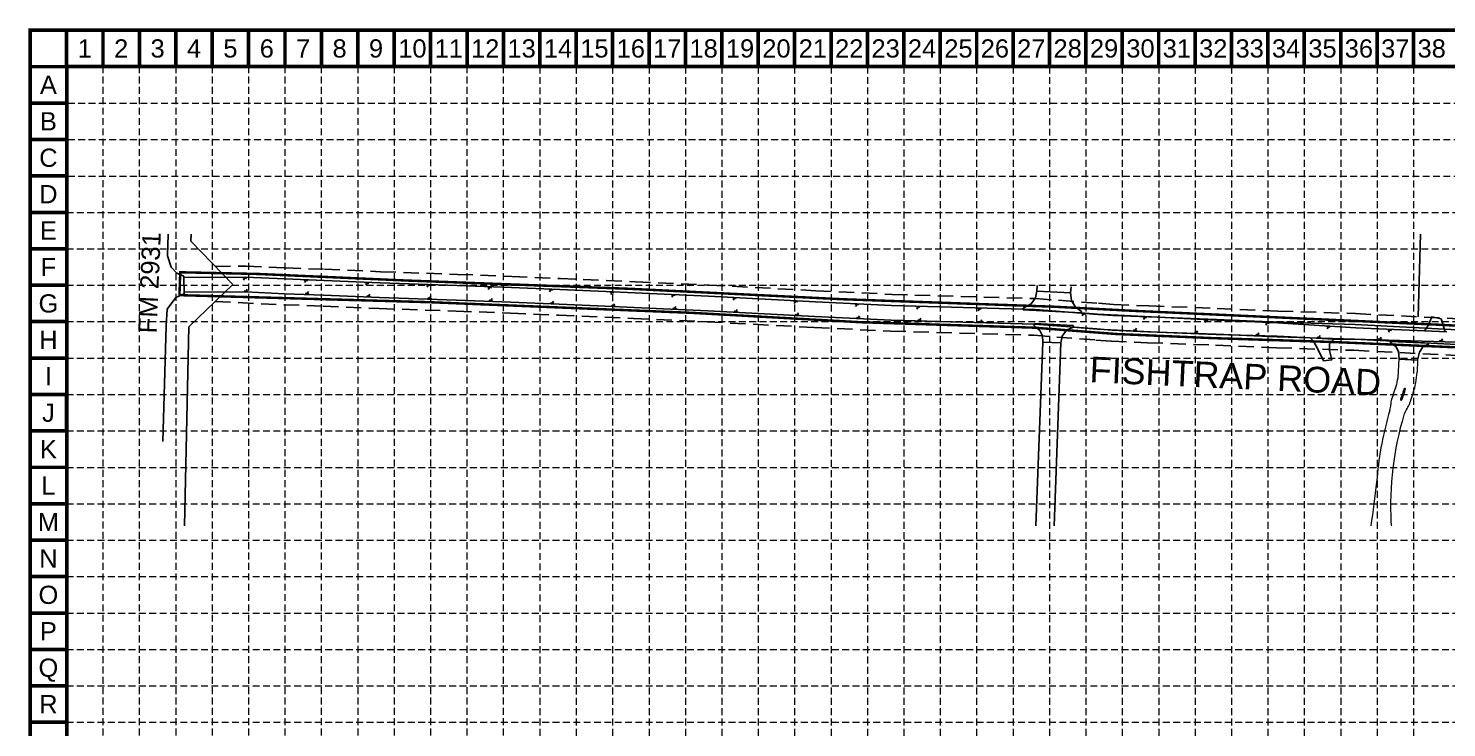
# Model space of a CAD drawing. Header units: feet. Extents: x 3367 to 7175, y 7285 to 9667.
# Drawn here: x 3367 to 5681, y 8526 to 9667 of the extents above; entities that cross this region are included whole.
import ezdxf
from ezdxf.enums import TextEntityAlignment as Align

# ---------------------------------------------------------------- set-up
doc = ezdxf.new("R2010")
doc.units = ezdxf.units.FT
doc.header["$MEASUREMENT"] = 0
doc.linetypes.add('DASHED2', pattern=[0.375, 0.25, -0.125])
doc.linetypes.add('HIDDEN', pattern=[0.375, 0.25, -0.125])
for name, color, linetype in [('ADJ', 11, 'Continuous'), ('BASE', 7, 'Continuous'), ('EX-DRIVE', 8, 'Continuous'), ('EX-EOA', 7, 'Continuous'), ('EX-ROW', 8, 'Continuous'), ('GRID', 254, 'HIDDEN'), ('LIMITS OF DISTURBANCE', 1, 'HIDDEN'), ('PRO-PAV', 6, 'Continuous')]:
    doc.layers.add(name, color=color, linetype=linetype)
doc.layers.add('YC101$0$C-ROAD', color=8, linetype='Continuous', lineweight=0)
doc.styles.get("Standard").update_dxf_attribs({"font": 'ARIAL.TTF'})

# ---------------------------------------------------------------- blocks, each defined once
blk = doc.blocks.new('A1')
at = {"layer": 'EX-EOA', "color": 8}
for p, q in [((-1.8, 0.1), (-0.3, 2.4)), ((0, 0), (2.9, 4.7)), ((1.8, -0.1), (3.3, 2.3))]:
    blk.add_line(p, q, dxfattribs=at)
blk = doc.blocks.new('a2')
at = {"layer": 'EX-EOA', "color": 8}
for p, q in [((-1.8, 0.1), (-3.3, -2.2)), ((0, 0), (-3, -4.7)), ((1.8, -0.1), (0.3, -2.4))]:
    blk.add_line(p, q, dxfattribs=at)

msp = doc.modelspace()

# ---------------------------------------------------------------- linework, layer by layer
at = {"layer": 'ADJ', "color": 7}
for p, q in [((3632.2, 9319.9), (3632.5, 9331.2)), ((5634.9, 9196.5), (5638.7, 9331.2)), ((3700.7, 9248.9), (3632.2, 9319.9)), ((3700.7, 9248.9), (3629.2, 9179.9)), ((3622.1, 8855.4), (3629.2, 9179.9))]:
    msp.add_line(p, q, dxfattribs=at)
at = {"layer": 'BASE', "const_width": 5.94}
for points in [[(3370.1, 7287.7), (7171.7, 7287.7), (7171.7, 9663.7), (3370.1, 9663.7)], [(3429.4, 7347.1), (7112.5, 7347), (7112.4, 9604.4), (3430.1, 9604.4)]]:
    msp.add_lwpolyline(points, close=True, dxfattribs=at)
for points in [[(3429.5, 9604.3), (3429.5, 9663.7)], [(3488.9, 9604.3), (3488.9, 9663.7)], [(3548.3, 9604.3), (3548.3, 9663.7)], [(3607.7, 9604.3), (3607.7, 9663.7)], [(3667.1, 9604.3), (3667.1, 9663.7)], [(3726.5, 9604.3), (3726.5, 9663.7)], [(3785.9, 9604.3), (3785.9, 9663.7)], [(3845.3, 9604.3), (3845.3, 9663.7)], [(3904.7, 9604.3), (3904.7, 9663.7)], [(3964.1, 9604.3), (3964.1, 9663.7)], [(4023.5, 9604.3), (4023.5, 9663.7)], [(4082.9, 9604.3), (4082.9, 9663.7)], [(4142.3, 9604.3), (4142.3, 9663.7)], [(4201.7, 9604.3), (4201.7, 9663.7)], [(4261.1, 9604.3), (4261.1, 9663.7)], [(4320.5, 9604.3), (4320.5, 9663.7)], [(4379.9, 9604.3), (4379.9, 9663.7)], [(4439.3, 9604.3), (4439.3, 9663.7)], [(4498.7, 9604.3), (4498.7, 9663.7)], [(4558.1, 9604.3), (4558.1, 9663.7)], [(4617.5, 9604.3), (4617.5, 9663.7)], [(4676.9, 9604.3), (4676.9, 9663.7)], [(4736.3, 9604.3), (4736.3, 9663.7)], [(4795.7, 9604.3), (4795.7, 9663.7)], [(4855.1, 9604.3), (4855.1, 9663.7)], [(4914.5, 9604.3), (4914.5, 9663.7)], [(4973.9, 9604.3), (4973.9, 9663.7)], [(5033.3, 9604.3), (5033.3, 9663.7)], [(5092.7, 9604.3), (5092.7, 9663.7)], [(5152.1, 9604.3), (5152.1, 9663.7)], [(5211.5, 9604.3), (5211.5, 9663.7)], [(5270.9, 9604.3), (5270.9, 9663.7)], [(5330.3, 9604.3), (5330.3, 9663.7)], [(5389.7, 9604.3), (5389.7, 9663.7)], [(5449.1, 9604.3), (5449.1, 9663.7)], [(5508.5, 9604.3), (5508.5, 9663.7)], [(5567.9, 9604.3), (5567.9, 9663.7)], [(5627.3, 9604.3), (5627.3, 9663.7)], [(3429.5, 9604.3), (3370.1, 9604.3)], [(3429.5, 9544.9), (3370.1, 9544.9)], [(3429.5, 9485.5), (3370.1, 9485.5)], [(3429.5, 9426.1), (3370.1, 9426.1)], [(3429.5, 9366.7), (3370.1, 9366.7)], [(3429.5, 9307.3), (3370.1, 9307.3)], [(3429.5, 9247.9), (3370.1, 9247.9)], [(3429.5, 9188.5), (3370.1, 9188.5)], [(3429.5, 9129.1), (3370.1, 9129.1)], [(3429.5, 9069.7), (3370.1, 9069.7)], [(3429.5, 9010.3), (3429.5, 9069.7)], [(3429.5, 9010.3), (3370.1, 9010.3)], [(3429.5, 8950.9), (3370.1, 8950.9)], [(3429.5, 8891.5), (3370.1, 8891.5)], [(3429.5, 8832.1), (3370.1, 8832.1)], [(3429.5, 8772.7), (3370.1, 8772.7)], [(3429.5, 8713.3), (3370.1, 8713.3)], [(3429.5, 8653.9), (3370.1, 8653.9)], [(3429.5, 8594.5), (3370.1, 8594.5)], [(3429.5, 8535.1), (3370.1, 8535.1)]]:
    msp.add_lwpolyline(points, dxfattribs=at)
at = {"layer": 'EX-DRIVE', "color": 7}
for p, q in [((5012.8, 9238.1), (5010.4, 9227.5)), ((5012.8, 9238.1), (5013.5, 9247.5)), ((5067.6, 9235.4), (5012.8, 9238.1)), ((5067.6, 9235.4), (5068.5, 9245.3)), ((5069.3, 9223.1), (5067.6, 9235.4)), ((5003.4, 9217.6), (4990.2, 9210.4)), ((5010.4, 9227.5), (5003.4, 9217.6)), ((5075.6, 9212.2), (5069.3, 9223.1)), ((5085.4, 9205), (5075.6, 9212.2)), ((5008.4, 9181.6), (5017.6, 9174.2)), ((5017.6, 9174.2), (5022, 9165.6)), ((5022, 9165.6), (5022.6, 9155)), ((5052, 9153.8), (5054.3, 9165)), ((5054.3, 9165), (5061.2, 9174.6)), ((5061.2, 9174.6), (5072.2, 9179.4)), ((5022.6, 9155), (5011.3, 8855.4, 233)), ((5022.6, 9155), (5052, 9153.8)), ((5041, 8855.4, 238.9), (5052, 9153.8))]:
    msp.add_line(p, q, dxfattribs=at)
at = {"layer": 'EX-DRIVE', "color": 253}
for p, q in [((4990.2, 9210.4), (4990.4, 9208)), ((5085.1, 9202.6), (5085.4, 9205)), ((5008.7, 9185.5), (5008.4, 9181.6)), ((5072.2, 9182.3), (5008.7, 9185.5)), ((5072.2, 9179.4), (5072.2, 9182.3)), ((5072.2, 9179.4), (5072.2, 9179.4))]:
    msp.add_line(p, q, dxfattribs=at)
for points in [[(3621.1, 9260.4), (3721.9, 9260.9), (3785.8, 9258.1), (3849.6, 9255.8), (3941, 9251.9), (4066.8, 9247.6), (4155.5, 9244.2), (4234.4, 9241), (4309.6, 9237.6), (4356.6, 9235.6), (4477.1, 9230.2), (4651.4, 9220.8), (4775.7, 9215), (4990.3, 9208.8)], [(3621.2, 9236.4), (3721.4, 9236.9), (3784.9, 9234.1), (3848.7, 9231.9), (3940.1, 9227.9), (4066, 9223.7), (4154.5, 9220.2), (4233.4, 9217), (4308.5, 9213.7), (4355.6, 9211.7), (4475.9, 9206.2), (4650.2, 9196.9), (4774.8, 9191), (5008.6, 9184.2)], [(4990.4, 9208), (5085.1, 9202.6), (5111.6, 9200.6), (5210.9, 9195.7), (5306.2, 9190.8), (5405.6, 9186.8), (5533.2, 9178.6), (5645, 9173.6), (5681.5, 9171.6)], [(5072.2, 9179.4), (5111.1, 9176.2), (5208.8, 9171.3), (5305.1, 9167.4), (5404.8, 9164.7), (5458.8, 9162.1), (5497.2, 9160.1), (5529.7, 9160), (5697.7, 9155)]]:
    msp.add_lwpolyline(points, dxfattribs=at)
at = {"layer": 'EX-DRIVE', "color": 7}
for points in [[(5679.1, 9171.7), (5672.3, 9192.8), (5657.1, 9196.1), (5651.5, 9182.4), (5645, 9173.6)], [(5497.2, 9160.1), (5490.2, 9152.4), (5490.3, 9141.4), (5494.3, 9126.4), (5480.7, 9124.4), (5470.5, 9144.9), (5464, 9156.4), (5458.8, 9162.1)]]:
    msp.add_lwpolyline(points, dxfattribs=at)
msp.add_lwpolyline([(5589.6, 9156), (5651.9, 9153.5), (5651.9, 9151.7), (5643, 9147.7), (5636.9, 9138.5), (5634, 9125.7), (5604.2, 9127.5), (5602.9, 9140), (5598.4, 9147.8), (5589.4, 9154.2)], close=True, dxfattribs=at)
for points in [[(3599.9, 9277.4, 583.2), (3594.4, 9295.6, 583.4), (3595.1, 9331.2, 583.2)], [(3621, 9262.6, 583), (3609.5, 9267.6, 583.1), (3599.9, 9277.4, 583.2)], [(3621.3, 9234.1, 583), (3608, 9227.9, 582.9), (3593.6, 9208.7, 583.5), (3591.8, 9181.7, 583.5), (3586.6, 8993.2, 584.1)]]:
    msp.add_polyline3d(points, dxfattribs=at)
at = {"layer": 'EX-ROW', "linetype": 'DASHED2', "ltscale": 100}
for points in [[(3672, 9278.6), (3722.3, 9278.9), (3786.5, 9276), (3850.3, 9273.8), (3941.7, 9269.9), (4067.5, 9265.6), (4156.2, 9262.2), (4235.2, 9258.9), (4310.4, 9255.6), (4357.4, 9253.6), (4478, 9248.2), (4652.3, 9238.8), (4776.4, 9233), (5010.9, 9226.2), (5113.5, 9218.4), (5137.7, 9216.7), (5195.6, 9214.1), (5306.7, 9210.1), (5406.2, 9205.8), (5532.6, 9201.6), (5699.8, 9193.2)], [(3671.8, 9221.1), (3784.2, 9216.1), (3848, 9213.9), (3939.4, 9209.9), (4065.3, 9205.7), (4153.8, 9202.2), (4232.6, 9199), (4307.8, 9195.7), (4354.8, 9193.7), (4475, 9188.2), (4649.3, 9178.9), (4774.1, 9173), (5007.7, 9166.2), (5109.2, 9158.5), (5134.3, 9156.8), (5193.2, 9154.1), (5304.4, 9150.1), (5404, 9145.9), (5530.1, 9141.7), (5696.7, 9133.3)]]:
    msp.add_lwpolyline(points, dxfattribs=at)
at = {"layer": 'GRID', "color": 252, "linetype": 'HIDDEN', "lineweight": 0, "ltscale": 45}
for p, q in [((3488.7, 9604.9), (3488.7, 7525.1)), ((3548.1, 9604.9), (3548.1, 7525.1)), ((3607.5, 9604.9), (3607.5, 7525.1)), ((3666.9, 9604.9), (3666.9, 7525.1)), ((3726.3, 9604.9), (3726.3, 7525.1)), ((3785.7, 9604.9), (3785.7, 7525.1)), ((3845.1, 9604.9), (3845.1, 7525.1)), ((3904.5, 9604.9), (3904.5, 7525.1)), ((3963.9, 9604.9), (3963.9, 7525.1)), ((4023.3, 9604.9), (4023.3, 7525.1)), ((4082.7, 9604.9), (4082.7, 7525.1)), ((4142.1, 9604.9), (4142.1, 7525.1)), ((4201.7, 9604.3), (4201.7, 7525.1)), ((4261.1, 9604.3), (4261.1, 7525.1)), ((4320.5, 9604.3), (4320.5, 7525.1)), ((4379.9, 9604.3), (4379.9, 7525.1)), ((4439.3, 9604.3), (4439.3, 7525.1)), ((4498.7, 9604.3), (4498.7, 7525.1)), ((4558.1, 9604.3), (4558.1, 7525.1)), ((4617.5, 9604.3), (4617.5, 7525.1)), ((4676.9, 9604.3), (4676.9, 7525.1)), ((4736.3, 9604.3), (4736.3, 7525.1)), ((4795.7, 9604.3), (4795.7, 7525.1)), ((4855.1, 9604.3), (4855.1, 7525.1)), ((4914.5, 9604.3), (4914.5, 7525.1)), ((4973.9, 9604.3), (4973.9, 7525.1)), ((5033.3, 9604.3), (5033.3, 7525.1)), ((5092.7, 9604.3), (5092.7, 7525.1)), ((5152.1, 9604.3), (5152.1, 7525.1)), ((5211.5, 9604.3), (5211.5, 7525.1)), ((5270.9, 9604.3), (5270.9, 7525.1)), ((5330.3, 9604.3), (5330.3, 7525.1)), ((5389.7, 9604.3), (5389.7, 7525.1)), ((5449.1, 9604.3), (5449.1, 7525.1)), ((5508.5, 9604.3), (5508.5, 7525.1)), ((5567.9, 9604.3), (5567.9, 7525.1)), ((5627.3, 9604.3), (5627.3, 7525.1)), ((3431.7, 9544.7), (7114.5, 9544.7)), ((3431.7, 9485.3), (7114.5, 9485.3)), ((3431.7, 9425.9), (7114.5, 9425.9)), ((3429.5, 9366.7), (7112.3, 9366.7)), ((3429.5, 9307.3), (7112.3, 9307.3)), ((3429.5, 9247.9), (7112.3, 9247.9)), ((3429.5, 9188.5), (7112.3, 9188.5)), ((3429.5, 9129.1), (7112.3, 9129.1)), ((3429.5, 9069.7), (7112.3, 9069.7)), ((3429.5, 9010.3), (7112.3, 9010.3)), ((3429.5, 8950.9), (7112.3, 8950.9)), ((3429.5, 8891.5), (7112.3, 8891.5)), ((3429.5, 8832.1), (7112.3, 8832.1)), ((3429.5, 8772.7), (7112.3, 8772.7)), ((3429.5, 8713.3), (7112.3, 8713.3)), ((3429.5, 8653.9), (7112.3, 8653.9)), ((3429.5, 8594.5), (7112.3, 8594.5)), ((3429.5, 8535.1), (7112.3, 8535.1))]:
    msp.add_line(p, q, dxfattribs=at)
at = {"layer": 'LIMITS OF DISTURBANCE', "ltscale": 100, "const_width": 4}
msp.add_lwpolyline([(5701.6, 9146.4), (5497.7, 9155.2), (5297.5, 9161.7), (5142.6, 9168.3), (5007.1, 9178.7), (4726, 9187.5), (4450.4, 9202.8), (4021.7, 9220.2), (3620.1, 9231.5), (3613.7, 9232.1), (3614.9, 9269), (3742.7, 9266.2), (3982.4, 9255.6), (4349.3, 9242), (4696.6, 9225), (5039.3, 9212.9), (5172.7, 9206), (5671.9, 9183.3), (5947.2, 9168.1)], dxfattribs=at)
at = {"layer": 'PRO-PAV', "color": 7, "elevation": 583}
msp.add_lwpolyline([(3621.3, 9234.1), (3621, 9262.6)], dxfattribs=at)
at = {"layer": 'PRO-PAV', "color": 7}
for points in [[(3621.1, 9260.4), (3721.9, 9260.9), (3785.8, 9258.1), (3849.6, 9255.8), (3941, 9251.9), (4066.8, 9247.6), (4155.5, 9244.2), (4234.4, 9241), (4309.6, 9237.6), (4356.6, 9235.6), (4477.1, 9230.2), (4651.4, 9220.8), (4775.7, 9215), (5009.9, 9208.2), (5112.2, 9200.4), (5136.7, 9198.7), (5194.9, 9196.1), (5306, 9192.1), (5405.6, 9187.8), (5531.9, 9183.7), (5698.9, 9175.3)], [(3621.2, 9236.4), (3721.4, 9236.9), (3784.9, 9234.1), (3848.7, 9231.9), (3940.1, 9227.9), (4066, 9223.7), (4154.5, 9220.2), (4233.4, 9217), (4308.5, 9213.7), (4355.6, 9211.7), (4475.9, 9206.2), (4650.2, 9196.9), (4774.8, 9191), (5008.7, 9184.2), (5110.5, 9176.5), (5135.3, 9174.8), (5193.9, 9172.1), (5305.1, 9168.1), (5404.7, 9163.9), (5530.9, 9159.7), (5697.6, 9151.3)]]:
    msp.add_lwpolyline(points, dxfattribs=at)
at = {"layer": 'YC101$0$C-ROAD', "color": 7}
for p, q in [((5603.1, 9107.2, 583), (5604.1, 9128.6, 583)), ((5634, 9125.7, 583), (5633.1, 9105.9, 583)), ((5610.7, 9074.4, 583), (5608.6, 9068.5, 583)), ((5610.9, 9074.4, 583), (5608.8, 9068.5, 583)), ((5612.5, 9073.8, 583), (5610.3, 9067.9, 583)), ((5612.6, 9073.7, 583), (5610.5, 9067.9, 583)), ((5613.6, 9079.7, 583), (5613.6, 9079.7, 583)), ((5606.9, 9060.6, 583), (5606.9, 9060.6, 583)), ((5567.9, 8934.3, 583), (5567.2, 8926.9, 583))]:
    msp.add_line(p, q, dxfattribs=at)
for points in [[(5597.8, 9080, -0.002208), (5597.6, 9079.2), (5595.4, 9073.3, -0.007939), (5591.2, 9061.7)], [(5626.9, 9072.2, -0.006768), (5625.8, 9069), (5623.6, 9063.1, 0.005365), (5620, 9052.7)]]:
    msp.add_lwpolyline(points, format="xyb", dxfattribs=at)
for centre, radius, start, end in [((5508.2, 9111.5, 583), 95, 340.5935, 357.4029), ((5508.2, 9111.5, 583), 125, 341.6385, 357.4029), ((5508.2, 9111.5, 583), 109, 340.0876, 342.6418), ((5508.2, 9111.5, 583), 109.2, 340.0876, 342.6418), ((5613.2, 9078.7, 583), 1, 70.9471, 162.6418), ((5613.2, 9078.7, 583), 0.833, 70.9471, 162.6418), ((5508.2, 9111.5, 583), 110.8, 340.0876, 342.6418), ((5508.2, 9111.5, 583), 111, 340.0876, 342.6418), ((5613.2, 9078.7, 583), 0.833, 342.6418, 70.9471), ((5613.2, 9078.7, 583), 1, 342.6418, 70.9471), ((5560.2, 9053.1, 583), 30, 341.7578, 0.9759), ((5624.3, 9053.6, 583), 34.1, 166.2649, 180.4992), ((6107.9, 8887.7, 583), 531, 160.0876, 160.8494), ((5607.2, 9061.6, 583), 1, 160.8494, 250.9471), ((5607.2, 9061.6, 583), 0.833, 160.8494, 250.9471), ((6107.9, 8887.7, 583), 530.8, 160.0876, 160.8494), ((5607.2, 9061.6, 583), 0.833, 250.9471, 340.8494), ((5607.2, 9061.6, 583), 1, 250.9471, 340.8494), ((6107.9, 8887.7, 583), 529.2, 160.0876, 160.8494), ((6107.9, 8887.7, 583), 529, 160.0876, 160.8494), ((5588.2, 9064.9, 583), 34.1, 324.6511, 338.8854), ((6114.5, 8886.8, 583), 548.7, 163.3802, 175.0294), ((6107.9, 8887.7, 583), 518, 163.3057, 182.9367), ((5642.5, 9026.7, 583), 32.3, 144.5197, 162.3658), ((4717.4, 9000.3, 583), 853, 350.2182, 355.0652), ((5650.5, 8864.2, 583), 60, 182.9367, 188.4556)]:
    msp.add_arc(centre, radius, start, end, dxfattribs=at)

# ---------------------------------------------------------------- block references
at = {"layer": 'EX-DRIVE'}
for name, p, rotation in [('a2', (3721.1, 9260.9), 0.2890309688985944), ('A1', (3721.2, 9236.9), 0.2890309688988163), ('a2', (3821, 9256.8), 358.0088652370916), ('A1', (3821.1, 9232.8), 358.0088652370928), ('a2', (3920.9, 9252.7), 357.5176216969787), ('a2', (4020.8, 9249.2), 358.0692190212719), ('a2', (4120.8, 9245.6), 357.7889135980433), ('a2', (4220.7, 9241.5), 357.6346513314739), ('a2', (4320.6, 9237.2), 357.5689884802657), ('A1', (3921, 9228.7), 357.5176216969778), ('A1', (4021, 9225.2), 358.0692190212723), ('A1', (4120.9, 9221.5), 357.7889135980421), ('A1', (4220.8, 9217.5), 357.6346513314758), ('A1', (4320.7, 9213.1), 357.5689884802658), ('a2', (4420.5, 9232.8), 357.406786022332), ('A1', (4420.6, 9208.7), 357.4067860223323), ('a2', (4520.4, 9227.9), 356.9292146263773), ('a2', (4620.2, 9222.5), 356.9292146263773), ('a2', (4720.1, 9217.6), 357.2978260898546), ('a2', (4820, 9213.7), 358.3400897115931), ('a2', (4920, 9210.8), 358.3400897115931), ('A1', (4520.5, 9203.8), 356.9292146263774), ('A1', (4620.4, 9198.5), 356.9292146263774), ('A1', (4720.2, 9193.6), 357.297826089855), ('A1', (4820.2, 9189.7), 358.3400897115928), ('A1', (4920.1, 9186.8), 358.3400897115928), ('a2', (5090.2, 9202.2), 355.7716338554235), ('a2', (5190, 9196.7), 357.1342803311243), ('a2', (5289.9, 9191.6), 357.0707099156667), ('A1', (5172, 9173.1), 357.1158172051301), ('A1', (5271.9, 9168.8), 357.706739101704), ('A1', (5371.8, 9165.6), 358.4065153967153), ('a2', (5389.8, 9187.4), 357.6669479817643), ('A1', (5471.7, 9161.5), 356.9793262294349), ('a2', (5489.6, 9181.4), 356.3307722533093), ('a2', (5589.5, 9176), 357.4375706721965), ('A1', (5571.7, 9158.8), 358.2696279569603), ('A1', (5671.6, 9155.8), 358.2696279569603)]:
    msp.add_blockref(name, p, dxfattribs=dict(at, rotation=rotation))

# ---------------------------------------------------------------- texts
at = {"layer": 'BASE'}
for s, p in [('1', (3459.2, 9634)), ('2', (3518.6, 9634)), ('3', (3578, 9634)), ('4', (3637.4, 9634)), ('5', (3696.8, 9634)), ('6', (3756.2, 9634)), ('7', (3815.6, 9634)), ('8', (3875, 9634)), ('9', (3934.4, 9634)), ('10', (3993.8, 9634)), ('11', (4053.2, 9634)), ('12', (4112.6, 9634)), ('13', (4172, 9634)), ('14', (4231.4, 9634)), ('15', (4290.8, 9634)), ('16', (4350.2, 9634)), ('17', (4409.6, 9634)), ('18', (4469, 9634)), ('19', (4528.4, 9634)), ('20', (4587.8, 9634)), ('21', (4647.2, 9634)), ('22', (4706.6, 9634)), ('23', (4766, 9634)), ('24', (4825.4, 9634)), ('25', (4884.8, 9634)), ('26', (4944.2, 9634)), ('27', (5003.6, 9634)), ('28', (5063, 9634)), ('29', (5122.4, 9634)), ('30', (5181.8, 9634)), ('31', (5241.2, 9634)), ('32', (5300.6, 9634)), ('33', (5360, 9634)), ('34', (5419.4, 9634)), ('35', (5478.8, 9634)), ('36', (5538.2, 9634)), ('37', (5597.6, 9634)), ('38', (5657, 9634)), ('A', (3399.8, 9574.6)), ('B', (3399.8, 9515.2)), ('C', (3399.8, 9455.8)), ('D', (3399.8, 9396.4)), ('E', (3399.8, 9337)), ('F', (3399.8, 9277.6)), ('G', (3399.8, 9218.2)), ('H', (3399.8, 9158.8)), ('I', (3399.8, 9099.4)), ('J', (3399.8, 9040)), ('K', (3399.8, 8980.6)), ('L', (3399.8, 8921.2)), ('M', (3399.8, 8861.8)), ('N', (3399.8, 8802.4)), ('O', (3399.8, 8743)), ('P', (3399.8, 8683.6)), ('Q', (3399.8, 8624.2)), ('R', (3399.8, 8564.8))]:
    msp.add_text(s, height=29.7, dxfattribs=at).set_placement(p, align=Align.MIDDLE_CENTER)
at = {"layer": 'EX-DRIVE', "color": 7, "attachment_point": 1}
for s, insert, char_height, width, rotation in [('FM 2931', (3546.2, 9170.2), 30, 224.165, 87.5092), ('FISHTRAP ROAD', (5100, 9131.7), 42, 503.345, 357.3913)]:
    msp.add_mtext(s, dxfattribs=dict(at, insert=insert, char_height=char_height, width=width, rotation=rotation))

doc.saveas('drawing.dxf')
